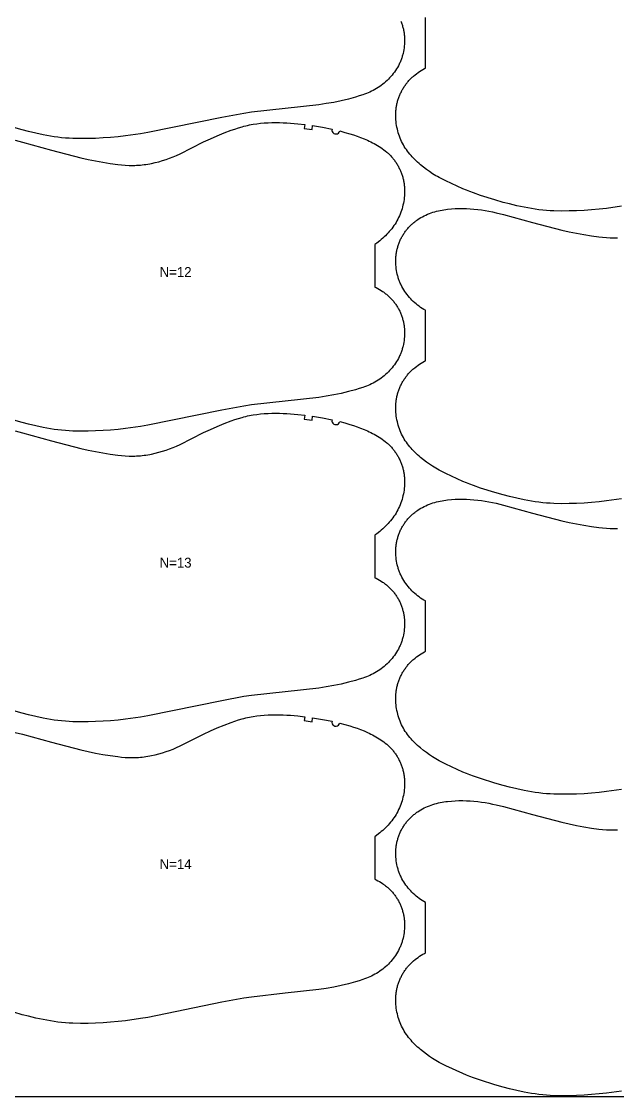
# Model space of a CAD drawing. Header units: inches. Extents: x 0 to 1972, y 0 to 1090.
# Drawn here: x 302 to 604, y 0 to 545 of the extents above; entities that cross this region are included whole.
import ezdxf

# ---------------------------------------------------------------- set-up
doc = ezdxf.new("R2010")
doc.units = ezdxf.units.IN

msp = doc.modelspace()

# ---------------------------------------------------------------- linework, layer by layer
at = {"layer": '1'}
msp.add_lwpolyline([(0.5, 0), (1971.9894, 0), (1971.9894, 1089.551), (0.5, 1089.551), (0.5, 0)], close=True, dxfattribs=at)
for points in [[(494.5778, 544.9775), (494.754, 544.5342), (494.9217, 544.0876), (495.081, 543.6378), (495.2318, 543.1852), (495.3742, 542.7297), (495.508, 542.2717), (495.6333, 541.8112), (495.7501, 541.3486), (495.8583, 540.8838), (495.958, 540.4172), (496.049, 539.9488), (496.1314, 539.4789), (496.2051, 539.0077), (496.2704, 538.5351), (496.327, 538.0615), (496.3752, 537.5869), (496.4149, 537.1115), (496.4461, 536.6355), (496.4689, 536.1589), (496.4834, 535.682), (496.4894, 535.2049), (496.4766, 534.2505), (496.4307, 533.297), (496.3519, 532.3456), (496.2406, 531.3974), (496.0966, 530.4536), (495.9202, 529.5156), (495.7113, 528.5843), (495.5947, 528.1217), (495.4699, 527.6612), (495.3371, 527.2031), (495.1962, 526.7474), (495.0472, 526.2944), (494.8902, 525.8442), (494.725, 525.3969), (494.5518, 524.9527), (494.3706, 524.5117), (494.1814, 524.0741), (493.9844, 523.6398), (493.7797, 523.2092), (493.3477, 522.3587), (492.8864, 521.5235), (492.3969, 520.7042), (491.8801, 519.9016), (491.3369, 519.1165), (490.7685, 518.3495), (490.1758, 517.6015), (489.5594, 516.8729), (488.9203, 516.1644), (488.259, 515.4765), (487.5764, 514.8099), (486.8731, 514.165), (486.1499, 513.5424), (485.4076, 512.9427), (484.6468, 512.3665), (483.8686, 511.8139), (483.0739, 511.2852), (482.2636, 510.7807), (481.4386, 510.3006), (480.6001, 509.8451), (479.7488, 509.4144), (478.8858, 509.0088), (478.0121, 508.6281), (477.1287, 508.2704), (476.2368, 507.9334), (475.3376, 507.6149), (473.5218, 507.0239), (471.6906, 506.4792), (468.0059, 505.4792), (464.2956, 504.5878), (460.5597, 503.8046), (456.801, 503.1396), (453.0237, 502.5958), (435.9483, 500.7376), (418.882, 498.798), (415.1112, 498.2101), (403.8452, 496.1617), (366.4626, 488.4461), (362.6968, 487.8244), (355.1344, 486.7792), (351.3416, 486.3516), (347.5404, 486.0057), (343.7327, 485.7396), (339.9207, 485.5487), (336.1054, 485.4341), (332.288, 485.404), (328.4723, 485.4889), (326.5664, 485.585), (324.6629, 485.7197), (322.7626, 485.8936), (320.8664, 486.1074), (318.9751, 486.3614), (317.089, 486.6529), (313.3332, 487.3353), (309.6, 488.1302), (305.8883, 489.0202), (302.8075, 489.8255), (298.5272, 491.0404)], [(606.3968, 451.1334), (598.8344, 450.0882), (595.0416, 449.6606), (591.2404, 449.3147), (587.4327, 449.0486), (583.6207, 448.8577), (579.8054, 448.7431), (575.988, 448.713), (572.1723, 448.7979), (570.2664, 448.894), (568.3629, 449.0287), (566.4626, 449.2026), (564.5664, 449.4164), (562.6751, 449.6704), (560.789, 449.9619), (557.0332, 450.6443), (553.3, 451.4392), (549.5883, 452.3292), (546.5075, 453.1345), (542.2272, 454.3494), (534.9492, 456.6527), (531.3393, 457.8968), (529.5488, 458.5567), (527.7726, 459.2522), (526.0131, 459.9878), (517.33, 463.9528), (515.619, 464.7971), (513.9338, 465.689), (513.1036, 466.1575), (512.2821, 466.6414), (510.6647, 467.6528), (509.0808, 468.7177), (507.5297, 469.8311), (506.0116, 470.9891), (504.5313, 472.1942), (503.8072, 472.8157), (503.0948, 473.4504), (502.3947, 474.099), (501.7078, 474.7618), (501.0349, 475.4394), (500.3775, 476.1322), (499.7373, 476.8405), (499.116, 477.5649), (498.5152, 478.3055), (497.9365, 479.0629), (497.3816, 479.8373), (496.8522, 480.6293), (496.3496, 481.4388), (495.8742, 482.2651), (495.4257, 483.107), (495.0043, 483.9632), (494.6099, 484.8327), (494.2425, 485.7143), (493.9019, 486.6067), (493.5882, 487.5089), (493.3015, 488.4198), (493.042, 489.3386), (492.8102, 490.2644), (492.6065, 491.1967), (492.4315, 492.1345), (492.2854, 493.0772), (492.1688, 494.0241), (492.082, 494.9743), (492.0256, 495.9271), (492, 496.8814), (492.0058, 497.8359), (492.0436, 498.7895), (492.114, 499.741), (492.1615, 500.2156), (492.2174, 500.6892), (492.2817, 501.1617), (492.3544, 501.6329), (492.4358, 502.1027), (492.5257, 502.5709), (492.6243, 503.0374), (492.7315, 503.502), (492.8473, 503.9646), (492.9716, 504.425), (493.1043, 504.8832), (493.2455, 505.3388), (493.3949, 505.7919), (493.5526, 506.2422), (493.7185, 506.6896), (493.8925, 507.1339), (494.0747, 507.5751), (494.2648, 508.0129), (494.4629, 508.4472), (494.6689, 508.8778), (494.8827, 509.3047), (495.1043, 509.7276), (495.3336, 510.1465), (495.5705, 510.5611), (495.815, 510.9713), (496.0669, 511.3769), (496.3262, 511.7778), (496.5928, 512.1739), (496.8666, 512.5649), (497.1475, 512.9507), (497.4355, 513.3312), (497.7305, 513.7062), (498.0323, 514.0755), (498.3409, 514.4391), (498.6563, 514.7966), (498.9782, 515.148), (499.3067, 515.4931), (499.6417, 515.8318), (499.983, 516.164), (500.3305, 516.4896), (500.6838, 516.8089), (501.0429, 517.122), (501.7769, 517.7301), (502.5306, 518.3148), (503.3022, 518.8771), (504.0897, 519.4182), (504.8911, 519.9391), (505.7045, 520.4406), (506.5282, 520.9239), (507, 521.1875), (507, 546.7208)], [(299.2361, 484.5849), (302.939, 483.6619), (317.6666, 479.6351), (332.4332, 475.7533), (336.1564, 474.912), (339.8957, 474.1454), (343.6488, 473.4502), (347.4144, 472.8289), (351.1967, 472.3161), (353.0955, 472.1145), (354.9984, 471.9614), (356.9041, 471.8675), (357.8576, 471.846), (358.8112, 471.8434), (359.7647, 471.8606), (360.7179, 471.8975), (361.6703, 471.9538), (362.6215, 472.0292), (363.5712, 472.1232), (364.519, 472.2354), (365.4645, 472.3656), (366.4074, 472.5133), (367.3472, 472.6782), (368.2839, 472.8597), (370.1472, 473.2709), (371.9963, 473.7431), (373.8303, 474.2723), (375.6481, 474.8556), (377.4476, 475.4924), (379.2267, 476.1829), (380.9832, 476.9275), (382.7164, 477.7241), (394.631, 483.7676), (398.0963, 485.3671), (401.6038, 486.8735), (405.1419, 488.3044), (408.7131, 489.6526), (410.5133, 490.2896), (412.3255, 490.8902), (414.1521, 491.4416), (415.0715, 491.6951), (415.9953, 491.9315), (416.9237, 492.1498), (417.8563, 492.35), (418.7929, 492.5327), (419.7328, 492.6982), (421.6211, 492.9797), (423.5176, 493.1984), (425.4193, 493.3583), (427.3245, 493.4654), (429.2321, 493.5259), (431.1408, 493.546), (433.0494, 493.531), (434.9573, 493.4811), (436.8637, 493.3957), (438.768, 493.274), (442.3606, 492.9497), (445.9446, 492.5322), (445.6947, 490.5479), (449.6218, 490.0185), (449.9088, 491.9978), (454.836, 491.1532), (459.7463, 490.2156), (459.7463, 490.2156), (459.703, 489.5946), (459.8529, 488.9903), (460.1812, 488.4614), (460.6563, 488.0591), (461.2321, 487.8223), (461.8528, 487.7741), (462.4583, 487.9191), (462.9898, 488.2432), (463.3959, 488.7151), (463.6372, 489.289), (466.207, 488.6025), (468.761, 487.8577), (470.5823, 487.2857), (472.3914, 486.6766), (474.1848, 486.0245), (475.959, 485.3231), (477.7105, 484.5667), (478.5764, 484.1663), (479.4349, 483.7505), (480.2856, 483.3186), (481.1279, 482.8702), (481.9612, 482.4046), (482.7849, 481.9213), (483.5984, 481.4198), (484.3998, 480.8989), (485.1872, 480.3578), (485.9588, 479.7955), (486.7125, 479.2108), (487.4466, 478.6027), (487.8056, 478.2896), (488.1589, 477.9703), (488.5064, 477.6447), (488.8477, 477.3125), (489.1827, 476.9738), (489.5112, 476.6287), (489.8332, 476.2773), (490.1485, 475.9198), (490.4571, 475.5562), (490.7589, 475.1869), (491.0539, 474.8119), (491.3419, 474.4314), (491.6228, 474.0456), (491.8966, 473.6546), (492.1632, 473.2585), (492.4225, 472.8576), (492.6745, 472.452), (492.9189, 472.0418), (493.1559, 471.6272), (493.3852, 471.2083), (493.6067, 470.7854), (493.8206, 470.3585), (494.0265, 469.9279), (494.2246, 469.4936), (494.4148, 469.0558), (494.5969, 468.6146), (494.7709, 468.1703), (494.9368, 467.7229), (495.0945, 467.2726), (495.244, 466.8195), (495.3851, 466.3639), (495.5178, 465.9057), (495.6421, 465.4453), (495.7579, 464.9827), (495.8651, 464.5181), (495.9637, 464.0516), (496.0537, 463.5834), (496.135, 463.1136), (496.2077, 462.6424), (496.272, 462.1699), (496.3279, 461.6963), (496.3754, 461.2217), (496.4458, 460.2702), (496.4836, 459.3166), (496.4894, 458.3621), (496.4638, 457.4078), (496.4074, 456.455), (496.3206, 455.5048), (496.204, 454.5579), (496.0579, 453.6152), (495.8829, 452.6774), (495.6792, 451.7451), (495.4475, 450.8193), (495.188, 449.9005), (494.9012, 448.9896), (494.5875, 448.0874), (494.247, 447.195), (493.8795, 446.3134), (493.4851, 445.4439), (493.0637, 444.5877), (492.6153, 443.7458), (492.1398, 442.9195), (491.6372, 442.11), (491.1078, 441.318), (490.5529, 440.5436), (489.9743, 439.7862), (489.3734, 439.0456), (488.7521, 438.3212), (488.1119, 437.6129), (487.4545, 436.9201), (486.7816, 436.2425), (486.0947, 435.5797), (485.3947, 434.9311), (484.6822, 434.2964), (483.9581, 433.6749), (482.4778, 432.4698), (481.4894, 431.7159), (481.4894, 410.1715), (482.0608, 409.8977), (482.9074, 409.4578), (483.7394, 408.9901), (484.5554, 408.4946), (485.354, 407.9716), (485.7463, 407.6999), (486.1339, 407.4214), (486.5164, 407.1361), (486.8937, 406.844), (487.2656, 406.5453), (487.632, 406.2399), (487.9928, 405.9278), (488.3476, 405.6091), (488.6964, 405.2839), (489.039, 404.952), (489.3752, 404.6136), (489.7049, 404.2688), (490.028, 403.9178), (490.3444, 403.5606), (490.6539, 403.1975), (490.9564, 402.8285), (491.2518, 402.4537), (491.54, 402.0734), (491.8209, 401.6877), (492.0943, 401.2967), (492.3601, 400.9005), (492.6183, 400.4992), (492.8686, 400.0931), (493.111, 399.6822), (493.3454, 399.2668), (493.5716, 398.8468), (493.7895, 398.4225), (493.9991, 397.9941), (494.2004, 397.5617), (494.3933, 397.1254), (494.5778, 396.6855), (494.754, 396.2422), (494.9217, 395.7956), (495.081, 395.3458), (495.2318, 394.8932), (495.3742, 394.4377), (495.508, 393.9797), (495.6333, 393.5192), (495.7501, 393.0566), (495.8583, 392.5918), (495.958, 392.1252), (496.049, 391.6568), (496.1314, 391.1869), (496.2051, 390.7157), (496.2704, 390.2431), (496.327, 389.7695), (496.3752, 389.2949), (496.4149, 388.8195), (496.4461, 388.3435), (496.4689, 387.8669), (496.4834, 387.39), (496.4894, 386.9129), (496.4766, 385.9585), (496.4307, 385.005), (496.3519, 384.0536), (496.2406, 383.1054), (496.0966, 382.1616), (495.9202, 381.2236), (495.7113, 380.2923), (495.5947, 379.8297), (495.4699, 379.3692), (495.3371, 378.9111), (495.1962, 378.4554), (495.0472, 378.0024), (494.8902, 377.5522), (494.725, 377.1049), (494.5518, 376.6607), (494.3706, 376.2197), (494.1814, 375.7821), (493.9844, 375.3478), (493.7797, 374.9172), (493.3477, 374.0667), (492.8864, 373.2315), (492.3969, 372.4122), (491.8801, 371.6096), (491.3369, 370.8245), (490.7685, 370.0575), (490.1758, 369.3095), (489.5594, 368.5809), (488.9203, 367.8724), (488.259, 367.1845), (487.5764, 366.5179), (486.8731, 365.873), (486.1499, 365.2504), (485.4076, 364.6507), (484.6468, 364.0745), (483.8686, 363.5219), (483.0739, 362.9932), (482.2636, 362.4887), (481.4386, 362.0086), (480.6001, 361.5531), (479.7488, 361.1224), (478.8858, 360.7168), (478.0121, 360.3361), (477.1287, 359.9784), (476.2368, 359.6414), (475.3376, 359.3229), (473.5218, 358.7319), (471.6906, 358.1872), (468.0059, 357.1872), (464.2956, 356.2958), (460.5597, 355.5126), (456.801, 354.8476), (453.0237, 354.3038), (435.9483, 352.4456), (418.882, 350.506), (415.1112, 349.9181), (403.8452, 347.8697), (366.4626, 340.1541), (362.6968, 339.5324), (355.1344, 338.4872), (351.3416, 338.0596), (347.5404, 337.7137), (343.7327, 337.4476), (339.9207, 337.2567), (336.1054, 337.1421), (332.288, 337.112), (328.4723, 337.1969), (326.5664, 337.293), (324.6629, 337.4277), (322.7626, 337.6016), (320.8664, 337.8154), (318.9751, 338.0694), (317.089, 338.3609), (313.3332, 339.0433), (309.6, 339.8382), (305.8883, 340.7282), (302.8075, 341.5335), (298.5272, 342.7484)], [(606.3968, 302.8414), (598.8344, 301.7962), (595.0416, 301.3686), (591.2404, 301.0227), (587.4327, 300.7566), (583.6207, 300.5657), (579.8054, 300.4511), (575.988, 300.421), (572.1723, 300.5059), (570.2664, 300.602), (568.3629, 300.7367), (566.4626, 300.9106), (564.5664, 301.1244), (562.6751, 301.3784), (560.789, 301.6699), (557.0332, 302.3523), (553.3, 303.1472), (549.5883, 304.0372), (546.5075, 304.8425), (542.2272, 306.0574), (534.9492, 308.3607), (531.3393, 309.6048), (529.5488, 310.2647), (527.7726, 310.9602), (526.0131, 311.6958), (517.33, 315.6608), (515.619, 316.5051), (513.9338, 317.397), (513.1036, 317.8655), (512.2821, 318.3494), (510.6647, 319.3608), (509.0808, 320.4257), (507.5297, 321.5391), (506.0116, 322.6971), (504.5313, 323.9022), (503.8072, 324.5237), (503.0948, 325.1584), (502.3947, 325.807), (501.7078, 326.4698), (501.0349, 327.1474), (500.3775, 327.8402), (499.7373, 328.5485), (499.116, 329.2729), (498.5152, 330.0135), (497.9365, 330.7709), (497.3816, 331.5453), (496.8522, 332.3373), (496.3496, 333.1468), (495.8742, 333.9731), (495.4257, 334.815), (495.0043, 335.6712), (494.6099, 336.5407), (494.2425, 337.4223), (493.9019, 338.3147), (493.5882, 339.2169), (493.3015, 340.1278), (493.042, 341.0466), (492.8102, 341.9724), (492.6065, 342.9047), (492.4315, 343.8425), (492.2854, 344.7852), (492.1688, 345.7321), (492.082, 346.6823), (492.0256, 347.6351), (492, 348.5894), (492.0058, 349.5439), (492.0436, 350.4975), (492.114, 351.449), (492.1615, 351.9236), (492.2174, 352.3972), (492.2817, 352.8697), (492.3544, 353.3409), (492.4358, 353.8107), (492.5257, 354.2789), (492.6243, 354.7454), (492.7315, 355.21), (492.8473, 355.6726), (492.9716, 356.133), (493.1043, 356.5912), (493.2455, 357.0468), (493.3949, 357.4999), (493.5526, 357.9502), (493.7185, 358.3976), (493.8925, 358.8419), (494.0747, 359.2831), (494.2648, 359.7209), (494.4629, 360.1552), (494.6689, 360.5858), (494.8827, 361.0127), (495.1043, 361.4356), (495.3336, 361.8545), (495.5705, 362.2691), (495.815, 362.6793), (496.0669, 363.0849), (496.3262, 363.4858), (496.5928, 363.8819), (496.8666, 364.2729), (497.1475, 364.6587), (497.4355, 365.0392), (497.7305, 365.4142), (498.0323, 365.7835), (498.3409, 366.1471), (498.6563, 366.5046), (498.9782, 366.856), (499.3067, 367.2011), (499.6417, 367.5398), (499.983, 367.872), (500.3305, 368.1976), (500.6838, 368.5169), (501.0429, 368.83), (501.7769, 369.4381), (502.5306, 370.0228), (503.3022, 370.5851), (504.0897, 371.1262), (504.8911, 371.6471), (505.7045, 372.1486), (506.5282, 372.6319), (507, 372.8955), (507, 398.4288), (506.2259, 398.8794), (505.4156, 399.3839), (504.6208, 399.9126), (503.8426, 400.4652), (503.0818, 401.0414), (502.3395, 401.6411), (501.6163, 402.2637), (500.913, 402.9086), (500.2304, 403.5752), (499.5691, 404.2631), (498.93, 404.9716), (498.3137, 405.7002), (497.7209, 406.4482), (497.1525, 407.2152), (496.6094, 408.0003), (496.0925, 408.8029), (495.603, 409.6222), (495.1417, 410.4574), (494.7098, 411.3079), (494.5051, 411.7385), (494.308, 412.1728), (494.1189, 412.6104), (493.9376, 413.0514), (493.7644, 413.4956), (493.5992, 413.9429), (493.4422, 414.3931), (493.2932, 414.8461), (493.1523, 415.3018), (493.0195, 415.7599), (492.8948, 416.2204), (492.7781, 416.683), (492.5692, 417.6143), (492.3928, 418.5523), (492.2489, 419.4961), (492.1375, 420.4443), (492.0587, 421.3957), (492.0128, 422.3492), (492, 423.3036), (492.0061, 423.7807), (492.0205, 424.2576), (492.0433, 424.7342), (492.0745, 425.2102), (492.1142, 425.6856), (492.1624, 426.1602), (492.2191, 426.6338), (492.2843, 427.1064), (492.3581, 427.5776), (492.4405, 428.0475), (492.5315, 428.5159), (492.6311, 428.9825), (492.7393, 429.4473), (492.8561, 429.9099), (492.9814, 430.3704), (493.1152, 430.8284), (493.2576, 431.2839), (493.4084, 431.7365), (493.5677, 432.1863), (493.7354, 432.6329), (493.9116, 433.0762), (494.0961, 433.5161), (494.2891, 433.9524), (494.4903, 434.3848), (494.6999, 434.8132), (494.9178, 435.2375), (495.144, 435.6575), (495.3784, 436.0729), (495.6208, 436.4838), (495.8711, 436.8899), (496.1293, 437.2911), (496.3951, 437.6874), (496.6685, 438.0784), (496.9494, 438.4641), (497.2376, 438.8444), (497.533, 439.2192), (497.8355, 439.5882), (498.145, 439.9513), (498.4614, 440.3085), (498.7845, 440.6595), (499.1142, 441.0043), (499.4504, 441.3427), (499.793, 441.6746), (500.1418, 441.9998), (500.4967, 442.3185), (500.8574, 442.6306), (501.2238, 442.936), (501.5957, 443.2347), (501.9731, 443.5268), (502.3556, 443.8121), (502.7431, 444.0906), (503.1354, 444.3623), (503.9341, 444.8853), (504.75, 445.3808), (505.582, 445.8485), (506.4287, 446.2884), (507.2889, 446.7007), (508.1617, 447.0856), (509.046, 447.4436), (509.9407, 447.7748), (510.8448, 448.0797), (511.7572, 448.3586), (512.6769, 448.6118), (513.603, 448.8397), (514.5346, 449.0435), (515.4711, 449.2244), (516.4118, 449.3839), (517.3562, 449.523), (518.3035, 449.6432), (520.2042, 449.8318), (522.1092, 449.9584), (524.0165, 450.0256), (525.9246, 450.0344), (527.8318, 449.9861), (529.7368, 449.8822), (531.6388, 449.7265), (533.5367, 449.5233), (535.4299, 449.277), (537.3175, 448.9912), (539.1985, 448.6659), (541.0717, 448.3003), (542.9361, 447.8939), (546.639, 446.9709), (561.3666, 442.9441), (576.1332, 439.0623), (579.8564, 438.221), (583.5957, 437.4544), (587.3488, 436.7592), (591.1144, 436.1379), (594.8967, 435.6251), (596.7955, 435.4235), (598.6984, 435.2704), (600.6041, 435.1765), (601.5576, 435.155), (602.5112, 435.1524), (603.4647, 435.1696), (604.4179, 435.2065)], [(299.2361, 337.2929), (302.939, 336.3699), (317.6666, 332.3431), (332.4332, 328.4613), (336.1564, 327.62), (339.8957, 326.8534), (343.6488, 326.1582), (347.4144, 325.5369), (351.1967, 325.0241), (353.0955, 324.8225), (354.9984, 324.6694), (356.9041, 324.5755), (357.8576, 324.554), (358.8112, 324.5514), (359.7647, 324.5686), (360.7179, 324.6055), (361.6703, 324.6618), (362.6215, 324.7372), (363.5712, 324.8312), (364.519, 324.9434), (365.4645, 325.0736), (366.4074, 325.2213), (367.3472, 325.3862), (368.2839, 325.5677), (370.1472, 325.9789), (371.9963, 326.4511), (373.8303, 326.9803), (375.6481, 327.5636), (377.4476, 328.2004), (379.2267, 328.8909), (380.9832, 329.6355), (382.7164, 330.4321), (394.631, 336.4756), (398.0963, 338.0751), (401.6038, 339.5815), (405.1419, 341.0124), (408.7131, 342.3606), (410.5133, 342.9976), (412.3255, 343.5982), (414.1521, 344.1496), (415.0715, 344.4031), (415.9953, 344.6395), (416.9237, 344.8578), (417.8563, 345.058), (418.7929, 345.2407), (419.7328, 345.4062), (421.6211, 345.6877), (423.5176, 345.9064), (425.4193, 346.0663), (427.3245, 346.1734), (429.2321, 346.2339), (431.1408, 346.254), (433.0494, 346.239), (434.9573, 346.1891), (436.8637, 346.1037), (438.768, 345.982), (442.3606, 345.6577), (445.9446, 345.2402), (445.6947, 343.2559), (449.6218, 342.7265), (449.9088, 344.7058), (454.836, 343.8612), (459.7463, 342.9236), (459.7463, 342.9236), (459.703, 342.3026), (459.8529, 341.6983), (460.1812, 341.1694), (460.6563, 340.7671), (461.2321, 340.5303), (461.8528, 340.4821), (462.4583, 340.6271), (462.9898, 340.9512), (463.3959, 341.4231), (463.6372, 341.997), (466.207, 341.3105), (468.761, 340.5657), (470.5823, 339.9937), (472.3914, 339.3846), (474.1848, 338.7325), (475.959, 338.0311), (477.7105, 337.2747), (478.5764, 336.8743), (479.4349, 336.4585), (480.2856, 336.0266), (481.1279, 335.5782), (481.9612, 335.1126), (482.7849, 334.6293), (483.5984, 334.1278), (484.3998, 333.6069), (485.1872, 333.0658), (485.9588, 332.5035), (486.7125, 331.9188), (487.4466, 331.3107), (487.8056, 330.9976), (488.1589, 330.6783), (488.5064, 330.3527), (488.8477, 330.0205), (489.1827, 329.6818), (489.5112, 329.3367), (489.8332, 328.9853), (490.1485, 328.6278), (490.4571, 328.2642), (490.7589, 327.8949), (491.0539, 327.5199), (491.3419, 327.1394), (491.6228, 326.7536), (491.8966, 326.3626), (492.1632, 325.9665), (492.4225, 325.5656), (492.6745, 325.16), (492.9189, 324.7498), (493.1559, 324.3352), (493.3852, 323.9163), (493.6067, 323.4934), (493.8206, 323.0665), (494.0265, 322.6359), (494.2246, 322.2016), (494.4148, 321.7638), (494.5969, 321.3226), (494.7709, 320.8783), (494.9368, 320.4309), (495.0945, 319.9806), (495.244, 319.5275), (495.3851, 319.0719), (495.5178, 318.6137), (495.6421, 318.1533), (495.7579, 317.6907), (495.8651, 317.2261), (495.9637, 316.7596), (496.0537, 316.2914), (496.135, 315.8216), (496.2077, 315.3504), (496.272, 314.8779), (496.3279, 314.4043), (496.3754, 313.9297), (496.4458, 312.9782), (496.4836, 312.0246), (496.4894, 311.0701), (496.4638, 310.1158), (496.4074, 309.163), (496.3206, 308.2128), (496.204, 307.2659), (496.0579, 306.3232), (495.8829, 305.3854), (495.6792, 304.4531), (495.4475, 303.5273), (495.188, 302.6085), (494.9012, 301.6976), (494.5875, 300.7954), (494.247, 299.903), (493.8795, 299.0214), (493.4851, 298.1519), (493.0637, 297.2957), (492.6153, 296.4538), (492.1398, 295.6275), (491.6372, 294.818), (491.1078, 294.026), (490.5529, 293.2516), (489.9743, 292.4942), (489.3734, 291.7536), (488.7521, 291.0292), (488.1119, 290.3209), (487.4545, 289.6281), (486.7816, 288.9505), (486.0947, 288.2877), (485.3947, 287.6391), (484.6822, 287.0044), (483.9581, 286.3829), (482.4778, 285.1778), (481.4894, 284.4239), (481.4894, 262.8795), (482.0608, 262.6057), (482.9074, 262.1658), (483.7394, 261.6981), (484.5554, 261.2026), (485.354, 260.6796), (485.7463, 260.4079), (486.1339, 260.1294), (486.5164, 259.8441), (486.8937, 259.552), (487.2656, 259.2533), (487.632, 258.9479), (487.9928, 258.6358), (488.3476, 258.3171), (488.6964, 257.9919), (489.039, 257.66), (489.3752, 257.3216), (489.7049, 256.9768), (490.028, 256.6258), (490.3444, 256.2686), (490.6539, 255.9055), (490.9564, 255.5365), (491.2518, 255.1617), (491.54, 254.7814), (491.8209, 254.3957), (492.0943, 254.0047), (492.3601, 253.6085), (492.6183, 253.2072), (492.8686, 252.8011), (493.111, 252.3902), (493.3454, 251.9748), (493.5716, 251.5548), (493.7895, 251.1305), (493.9991, 250.7021), (494.2004, 250.2697), (494.3933, 249.8334), (494.5778, 249.3935), (494.754, 248.9502), (494.9217, 248.5036), (495.081, 248.0538), (495.2318, 247.6012), (495.3742, 247.1457), (495.508, 246.6877), (495.6333, 246.2272), (495.7501, 245.7646), (495.8583, 245.2998), (495.958, 244.8332), (496.049, 244.3648), (496.1314, 243.8949), (496.2051, 243.4237), (496.2704, 242.9511), (496.327, 242.4775), (496.3752, 242.0029), (496.4149, 241.5275), (496.4461, 241.0515), (496.4689, 240.5749), (496.4834, 240.098), (496.4894, 239.6209), (496.4766, 238.6665), (496.4307, 237.713), (496.3519, 236.7616), (496.2406, 235.8134), (496.0966, 234.8696), (495.9202, 233.9316), (495.7113, 233.0003), (495.5947, 232.5377), (495.4699, 232.0772), (495.3371, 231.6191), (495.1962, 231.1634), (495.0472, 230.7104), (494.8902, 230.2602), (494.725, 229.8129), (494.5518, 229.3687), (494.3706, 228.9277), (494.1814, 228.4901), (493.9844, 228.0558), (493.7797, 227.6252), (493.3477, 226.7747), (492.8864, 225.9395), (492.3969, 225.1202), (491.8801, 224.3176), (491.3369, 223.5325), (490.7685, 222.7655), (490.1758, 222.0175), (489.5594, 221.2889), (488.9203, 220.5804), (488.259, 219.8925), (487.5764, 219.2259), (486.8731, 218.581), (486.1499, 217.9584), (485.4076, 217.3587), (484.6468, 216.7825), (483.8686, 216.2299), (483.0739, 215.7012), (482.2636, 215.1967), (481.4386, 214.7166), (480.6001, 214.2611), (479.7488, 213.8304), (478.8858, 213.4248), (478.0121, 213.0441), (477.1287, 212.6864), (476.2368, 212.3494), (475.3376, 212.0309), (473.5218, 211.4399), (471.6906, 210.8952), (468.0059, 209.8952), (464.2956, 209.0038), (460.5597, 208.2206), (456.801, 207.5556), (453.0237, 207.0118), (435.9483, 205.1536), (418.882, 203.214), (415.1112, 202.6261), (403.8452, 200.5777), (366.4626, 192.8621), (362.6968, 192.2404), (355.1344, 191.1952), (351.3416, 190.7676), (347.5404, 190.4217), (343.7327, 190.1556), (339.9207, 189.9647), (336.1054, 189.8501), (332.288, 189.82), (328.4723, 189.9049), (326.5664, 190.001), (324.6629, 190.1357), (322.7626, 190.3096), (320.8664, 190.5234), (318.9751, 190.7774), (317.089, 191.0689), (313.3332, 191.7513), (309.6, 192.5462), (305.8883, 193.4362), (302.8075, 194.2415), (298.5272, 195.4564)], [(606.3968, 155.5494), (598.8344, 154.5042), (595.0416, 154.0766), (591.2404, 153.7307), (587.4327, 153.4646), (583.6207, 153.2737), (579.8054, 153.1591), (575.988, 153.129), (572.1723, 153.2139), (570.2664, 153.31), (568.3629, 153.4447), (566.4626, 153.6186), (564.5664, 153.8324), (562.6751, 154.0864), (560.789, 154.3779), (557.0332, 155.0603), (553.3, 155.8552), (549.5883, 156.7452), (546.5075, 157.5505), (542.2272, 158.7654), (534.9492, 161.0687), (531.3393, 162.3128), (529.5488, 162.9727), (527.7726, 163.6682), (526.0131, 164.4038), (517.33, 168.3688), (515.619, 169.2131), (513.9338, 170.105), (513.1036, 170.5735), (512.2821, 171.0574), (510.6647, 172.0688), (509.0808, 173.1337), (507.5297, 174.2471), (506.0116, 175.4051), (504.5313, 176.6102), (503.8072, 177.2317), (503.0948, 177.8664), (502.3947, 178.515), (501.7078, 179.1778), (501.0349, 179.8554), (500.3775, 180.5482), (499.7373, 181.2565), (499.116, 181.9809), (498.5152, 182.7215), (497.9365, 183.4789), (497.3816, 184.2533), (496.8522, 185.0453), (496.3496, 185.8548), (495.8742, 186.6811), (495.4257, 187.523), (495.0043, 188.3792), (494.6099, 189.2487), (494.2425, 190.1303), (493.9019, 191.0227), (493.5882, 191.9249), (493.3015, 192.8358), (493.042, 193.7546), (492.8102, 194.6804), (492.6065, 195.6127), (492.4315, 196.5505), (492.2854, 197.4932), (492.1688, 198.4401), (492.082, 199.3903), (492.0256, 200.3431), (492, 201.2974), (492.0058, 202.2519), (492.0436, 203.2055), (492.114, 204.157), (492.1615, 204.6316), (492.2174, 205.1052), (492.2817, 205.5777), (492.3544, 206.0489), (492.4358, 206.5187), (492.5257, 206.9869), (492.6243, 207.4534), (492.7315, 207.918), (492.8473, 208.3806), (492.9716, 208.841), (493.1043, 209.2992), (493.2455, 209.7548), (493.3949, 210.2079), (493.5526, 210.6582), (493.7185, 211.1056), (493.8925, 211.5499), (494.0747, 211.9911), (494.2648, 212.4289), (494.4629, 212.8632), (494.6689, 213.2938), (494.8827, 213.7207), (495.1043, 214.1436), (495.3336, 214.5625), (495.5705, 214.9771), (495.815, 215.3873), (496.0669, 215.7929), (496.3262, 216.1938), (496.5928, 216.5899), (496.8666, 216.9809), (497.1475, 217.3667), (497.4355, 217.7472), (497.7305, 218.1222), (498.0323, 218.4915), (498.3409, 218.8551), (498.6563, 219.2126), (498.9782, 219.564), (499.3067, 219.9091), (499.6417, 220.2478), (499.983, 220.58), (500.3305, 220.9056), (500.6838, 221.2249), (501.0429, 221.538), (501.7769, 222.1461), (502.5306, 222.7308), (503.3022, 223.2931), (504.0897, 223.8342), (504.8911, 224.3551), (505.7045, 224.8566), (506.5282, 225.3399), (507, 225.6035), (507, 251.1368), (506.2259, 251.5874), (505.4156, 252.0919), (504.6208, 252.6206), (503.8426, 253.1732), (503.0818, 253.7494), (502.3395, 254.3491), (501.6163, 254.9717), (500.913, 255.6166), (500.2304, 256.2832), (499.5691, 256.9711), (498.93, 257.6796), (498.3137, 258.4082), (497.7209, 259.1562), (497.1525, 259.9232), (496.6094, 260.7083), (496.0925, 261.5109), (495.603, 262.3302), (495.1417, 263.1654), (494.7098, 264.0159), (494.5051, 264.4465), (494.308, 264.8808), (494.1189, 265.3184), (493.9376, 265.7594), (493.7644, 266.2036), (493.5992, 266.6509), (493.4422, 267.1011), (493.2932, 267.5541), (493.1523, 268.0098), (493.0195, 268.4679), (492.8948, 268.9284), (492.7781, 269.391), (492.5692, 270.3223), (492.3928, 271.2603), (492.2489, 272.2041), (492.1375, 273.1523), (492.0587, 274.1037), (492.0128, 275.0572), (492, 276.0116), (492.0061, 276.4887), (492.0205, 276.9656), (492.0433, 277.4422), (492.0745, 277.9182), (492.1142, 278.3936), (492.1624, 278.8682), (492.2191, 279.3418), (492.2843, 279.8144), (492.3581, 280.2856), (492.4405, 280.7555), (492.5315, 281.2239), (492.6311, 281.6905), (492.7393, 282.1553), (492.8561, 282.6179), (492.9814, 283.0784), (493.1152, 283.5364), (493.2576, 283.9919), (493.4084, 284.4445), (493.5677, 284.8943), (493.7354, 285.3409), (493.9116, 285.7842), (494.0961, 286.2241), (494.2891, 286.6604), (494.4903, 287.0928), (494.6999, 287.5212), (494.9178, 287.9455), (495.144, 288.3655), (495.3784, 288.7809), (495.6208, 289.1918), (495.8711, 289.5979), (496.1293, 289.9991), (496.3951, 290.3954), (496.6685, 290.7864), (496.9494, 291.1721), (497.2376, 291.5524), (497.533, 291.9272), (497.8355, 292.2962), (498.145, 292.6593), (498.4614, 293.0165), (498.7845, 293.3675), (499.1142, 293.7123), (499.4504, 294.0507), (499.793, 294.3826), (500.1418, 294.7078), (500.4967, 295.0265), (500.8574, 295.3386), (501.2238, 295.644), (501.5957, 295.9427), (501.9731, 296.2348), (502.3556, 296.5201), (502.7431, 296.7986), (503.1354, 297.0703), (503.9341, 297.5933), (504.75, 298.0888), (505.582, 298.5565), (506.4287, 298.9964), (507.2889, 299.4087), (508.1617, 299.7936), (509.046, 300.1516), (509.9407, 300.4828), (510.8448, 300.7877), (511.7572, 301.0666), (512.6769, 301.3198), (513.603, 301.5477), (514.5346, 301.7515), (515.4711, 301.9324), (516.4118, 302.0919), (517.3562, 302.231), (518.3035, 302.3512), (520.2042, 302.5398), (522.1092, 302.6664), (524.0165, 302.7336), (525.9246, 302.7424), (527.8318, 302.6941), (529.7368, 302.5902), (531.6388, 302.4345), (533.5367, 302.2313), (535.4299, 301.985), (537.3175, 301.6992), (539.1985, 301.3739), (541.0717, 301.0083), (542.9361, 300.6019), (546.639, 299.6789), (561.3666, 295.6521), (576.1332, 291.7703), (579.8564, 290.929), (583.5957, 290.1624), (587.3488, 289.4672), (591.1144, 288.8459), (594.8967, 288.3331), (596.7955, 288.1315), (598.6984, 287.9784), (600.6041, 287.8845), (601.5576, 287.863), (602.5112, 287.8604), (603.4647, 287.8776), (604.4179, 287.9145)], [(299.2361, 184.5009), (302.939, 183.5779), (317.6666, 179.5511), (332.4332, 175.6693), (336.1564, 174.828), (339.8957, 174.0614), (343.6488, 173.3662), (347.4144, 172.7449), (351.1967, 172.2321), (353.0955, 172.0305), (354.9984, 171.8774), (356.9041, 171.7835), (357.8576, 171.762), (358.8112, 171.7594), (359.7647, 171.7766), (360.7179, 171.8135), (361.6703, 171.8698), (362.6215, 171.9452), (363.5712, 172.0392), (364.519, 172.1514), (365.4645, 172.2816), (366.4074, 172.4293), (367.3472, 172.5942), (368.2839, 172.7757), (370.1472, 173.1869), (371.9963, 173.6591), (373.8303, 174.1883), (375.6481, 174.7716), (377.4476, 175.4084), (379.2267, 176.0989), (380.9832, 176.8435), (382.7164, 177.6401), (394.631, 183.6836), (398.0963, 185.2831), (401.6038, 186.7895), (405.1419, 188.2204), (408.7131, 189.5686), (410.5133, 190.2056), (412.3255, 190.8062), (414.1521, 191.3576), (415.0715, 191.6111), (415.9953, 191.8475), (416.9237, 192.0658), (417.8563, 192.266), (418.7929, 192.4487), (419.7328, 192.6142), (421.6211, 192.8957), (423.5176, 193.1144), (425.4193, 193.2743), (427.3245, 193.3814), (429.2321, 193.4419), (431.1408, 193.462), (433.0494, 193.447), (434.9573, 193.3971), (436.8637, 193.3117), (438.768, 193.19), (442.3606, 192.8657), (445.9446, 192.4482), (445.6947, 190.4639), (449.6218, 189.9345), (449.9088, 191.9138), (454.836, 191.0692), (459.7463, 190.1316), (459.7463, 190.1316), (459.703, 189.5106), (459.8529, 188.9063), (460.1812, 188.3774), (460.6563, 187.9751), (461.2321, 187.7383), (461.8528, 187.6901), (462.4583, 187.8351), (462.9898, 188.1592), (463.3959, 188.6311), (463.6372, 189.205), (466.207, 188.5185), (468.761, 187.7737), (470.5823, 187.2017), (472.3914, 186.5926), (474.1848, 185.9405), (475.959, 185.2391), (477.7105, 184.4827), (478.5764, 184.0823), (479.4349, 183.6665), (480.2856, 183.2346), (481.1279, 182.7862), (481.9612, 182.3206), (482.7849, 181.8373), (483.5984, 181.3358), (484.3998, 180.8149), (485.1872, 180.2738), (485.9588, 179.7115), (486.7125, 179.1268), (487.4466, 178.5187), (487.8056, 178.2056), (488.1589, 177.8863), (488.5064, 177.5607), (488.8477, 177.2285), (489.1827, 176.8898), (489.5112, 176.5447), (489.8332, 176.1933), (490.1485, 175.8358), (490.4571, 175.4722), (490.7589, 175.1029), (491.0539, 174.7279), (491.3419, 174.3474), (491.6228, 173.9616), (491.8966, 173.5706), (492.1632, 173.1745), (492.4225, 172.7736), (492.6745, 172.368), (492.9189, 171.9578), (493.1559, 171.5432), (493.3852, 171.1243), (493.6067, 170.7014), (493.8206, 170.2745), (494.0265, 169.8439), (494.2246, 169.4096), (494.4148, 168.9718), (494.5969, 168.5306), (494.7709, 168.0863), (494.9368, 167.6389), (495.0945, 167.1886), (495.244, 166.7355), (495.3851, 166.2799), (495.5178, 165.8217), (495.6421, 165.3613), (495.7579, 164.8987), (495.8651, 164.4341), (495.9637, 163.9676), (496.0537, 163.4994), (496.135, 163.0296), (496.2077, 162.5584), (496.272, 162.0859), (496.3279, 161.6123), (496.3754, 161.1377), (496.4458, 160.1862), (496.4836, 159.2326), (496.4894, 158.2781), (496.4638, 157.3238), (496.4074, 156.371), (496.3206, 155.4208), (496.204, 154.4739), (496.0579, 153.5312), (495.8829, 152.5934), (495.6792, 151.6611), (495.4475, 150.7353), (495.188, 149.8165), (494.9012, 148.9056), (494.5875, 148.0034), (494.247, 147.111), (493.8795, 146.2294), (493.4851, 145.3599), (493.0637, 144.5037), (492.6153, 143.6618), (492.1398, 142.8355), (491.6372, 142.026), (491.1078, 141.234), (490.5529, 140.4596), (489.9743, 139.7022), (489.3734, 138.9616), (488.7521, 138.2372), (488.1119, 137.5289), (487.4545, 136.8361), (486.7816, 136.1585), (486.0947, 135.4957), (485.3947, 134.8471), (484.6822, 134.2124), (483.9581, 133.5909), (482.4778, 132.3858), (481.4894, 131.6319), (481.4894, 110.0875), (482.0608, 109.8137), (482.9074, 109.3738), (483.7394, 108.9061), (484.5554, 108.4106), (485.354, 107.8876), (485.7463, 107.6159), (486.1339, 107.3374), (486.5164, 107.0521), (486.8937, 106.76), (487.2656, 106.4613), (487.632, 106.1559), (487.9928, 105.8438), (488.3476, 105.5251), (488.6964, 105.1999), (489.039, 104.868), (489.3752, 104.5296), (489.7049, 104.1848), (490.028, 103.8338), (490.3444, 103.4766), (490.6539, 103.1135), (490.9564, 102.7445), (491.2518, 102.3697), (491.54, 101.9894), (491.8209, 101.6037), (492.0943, 101.2127), (492.3601, 100.8165), (492.6183, 100.4152), (492.8686, 100.0091), (493.111, 99.5982), (493.3454, 99.1828), (493.5716, 98.7628), (493.7895, 98.3385), (493.9991, 97.9101), (494.2004, 97.4777), (494.3933, 97.0414), (494.5778, 96.6015), (494.754, 96.1582), (494.9217, 95.7116), (495.081, 95.2618), (495.2318, 94.8092), (495.3742, 94.3537), (495.508, 93.8957), (495.6333, 93.4352), (495.7501, 92.9726), (495.8583, 92.5078), (495.958, 92.0412), (496.049, 91.5728), (496.1314, 91.1029), (496.2051, 90.6317), (496.2704, 90.1591), (496.327, 89.6855), (496.3752, 89.2109), (496.4149, 88.7355), (496.4461, 88.2595), (496.4689, 87.7829), (496.4834, 87.306), (496.4894, 86.8289), (496.4766, 85.8745), (496.4307, 84.921), (496.3519, 83.9696), (496.2406, 83.0214), (496.0966, 82.0776), (495.9202, 81.1396), (495.7113, 80.2083), (495.5947, 79.7457), (495.4699, 79.2852), (495.3371, 78.8271), (495.1962, 78.3714), (495.0472, 77.9184), (494.8902, 77.4682), (494.725, 77.0209), (494.5518, 76.5767), (494.3706, 76.1357), (494.1814, 75.6981), (493.9844, 75.2638), (493.7797, 74.8332), (493.3477, 73.9827), (492.8864, 73.1475), (492.3969, 72.3282), (491.8801, 71.5256), (491.3369, 70.7405), (490.7685, 69.9735), (490.1758, 69.2255), (489.5594, 68.4969), (488.9203, 67.7884), (488.259, 67.1005), (487.5764, 66.4339), (486.8731, 65.789), (486.1499, 65.1664), (485.4076, 64.5667), (484.6468, 63.9905), (483.8686, 63.4379), (483.0739, 62.9092), (482.2636, 62.4047), (481.4386, 61.9246), (480.6001, 61.4691), (479.7488, 61.0384), (478.8858, 60.6328), (478.0121, 60.2521), (477.1287, 59.8944), (476.2368, 59.5574), (475.3376, 59.2389), (473.5218, 58.6479), (471.6906, 58.1032), (468.0059, 57.1032), (464.2956, 56.2118), (460.5597, 55.4286), (456.801, 54.7636), (453.0237, 54.2198), (435.9483, 52.3616), (418.882, 50.422), (415.1112, 49.8341), (403.8452, 47.7857), (366.4626, 40.0701), (362.6968, 39.4484), (355.1344, 38.4032), (351.3416, 37.9756), (347.5404, 37.6297), (343.7327, 37.3636), (339.9207, 37.1727), (336.1054, 37.0581), (332.288, 37.028), (328.4723, 37.1129), (326.5664, 37.209), (324.6629, 37.3437), (322.7626, 37.5176), (320.8664, 37.7314), (318.9751, 37.9854), (317.089, 38.2769), (313.3332, 38.9593), (309.6, 39.7542), (305.8883, 40.6442), (302.8075, 41.4495), (298.5272, 42.6644)], [(606.3968, 2.7574), (598.8344, 1.7122), (595.0416, 1.2846), (591.2404, 0.9387), (587.4327, 0.6726), (583.6207, 0.4817), (579.8054, 0.3671), (575.988, 0.337), (572.1723, 0.4219), (570.2664, 0.518), (568.3629, 0.6527), (566.4626, 0.8266), (564.5664, 1.0404), (562.6751, 1.2944), (560.789, 1.5859), (557.0332, 2.2683), (553.3, 3.0632), (549.5883, 3.9532), (546.5075, 4.7585), (542.2272, 5.9734), (534.9492, 8.2767), (531.3393, 9.5208), (529.5488, 10.1807), (527.7726, 10.8762), (526.0131, 11.6118), (517.33, 15.5768), (515.619, 16.4211), (513.9338, 17.313), (513.1036, 17.7815), (512.2821, 18.2654), (510.6647, 19.2768), (509.0808, 20.3417), (507.5297, 21.4551), (506.0116, 22.6131), (504.5313, 23.8182), (503.8072, 24.4397), (503.0948, 25.0744), (502.3947, 25.723), (501.7078, 26.3858), (501.0349, 27.0634), (500.3775, 27.7562), (499.7373, 28.4645), (499.116, 29.1889), (498.5152, 29.9295), (497.9365, 30.6869), (497.3816, 31.4613), (496.8522, 32.2533), (496.3496, 33.0628), (495.8742, 33.8891), (495.4257, 34.731), (495.0043, 35.5872), (494.6099, 36.4567), (494.2425, 37.3383), (493.9019, 38.2307), (493.5882, 39.1329), (493.3015, 40.0438), (493.042, 40.9626), (492.8102, 41.8884), (492.6065, 42.8207), (492.4315, 43.7585), (492.2854, 44.7012), (492.1688, 45.6481), (492.082, 46.5983), (492.0256, 47.5511), (492, 48.5054), (492.0058, 49.4599), (492.0436, 50.4135), (492.114, 51.365), (492.1615, 51.8396), (492.2174, 52.3132), (492.2817, 52.7857), (492.3544, 53.2569), (492.4358, 53.7267), (492.5257, 54.1949), (492.6243, 54.6614), (492.7315, 55.126), (492.8473, 55.5886), (492.9716, 56.049), (493.1043, 56.5072), (493.2455, 56.9628), (493.3949, 57.4159), (493.5526, 57.8662), (493.7185, 58.3136), (493.8925, 58.7579), (494.0747, 59.1991), (494.2648, 59.6369), (494.4629, 60.0712), (494.6689, 60.5018), (494.8827, 60.9287), (495.1043, 61.3516), (495.3336, 61.7705), (495.5705, 62.1851), (495.815, 62.5953), (496.0669, 63.0009), (496.3262, 63.4018), (496.5928, 63.7979), (496.8666, 64.1889), (497.1475, 64.5747), (497.4355, 64.9552), (497.7305, 65.3302), (498.0323, 65.6995), (498.3409, 66.0631), (498.6563, 66.4206), (498.9782, 66.772), (499.3067, 67.1171), (499.6417, 67.4558), (499.983, 67.788), (500.3305, 68.1136), (500.6838, 68.4329), (501.0429, 68.746), (501.7769, 69.3541), (502.5306, 69.9388), (503.3022, 70.5011), (504.0897, 71.0422), (504.8911, 71.5631), (505.7045, 72.0646), (506.5282, 72.5479), (507, 72.8115), (507, 98.3448), (506.2259, 98.7954), (505.4156, 99.2999), (504.6208, 99.8286), (503.8426, 100.3812), (503.0818, 100.9574), (502.3395, 101.5571), (501.6163, 102.1797), (500.913, 102.8246), (500.2304, 103.4912), (499.5691, 104.1791), (498.93, 104.8876), (498.3137, 105.6162), (497.7209, 106.3642), (497.1525, 107.1312), (496.6094, 107.9163), (496.0925, 108.7189), (495.603, 109.5382), (495.1417, 110.3734), (494.7098, 111.2239), (494.5051, 111.6545), (494.308, 112.0888), (494.1189, 112.5264), (493.9376, 112.9674), (493.7644, 113.4116), (493.5992, 113.8589), (493.4422, 114.3091), (493.2932, 114.7621), (493.1523, 115.2178), (493.0195, 115.6759), (492.8948, 116.1364), (492.7781, 116.599), (492.5692, 117.5303), (492.3928, 118.4683), (492.2489, 119.4121), (492.1375, 120.3603), (492.0587, 121.3117), (492.0128, 122.2652), (492, 123.2196), (492.0061, 123.6967), (492.0205, 124.1736), (492.0433, 124.6502), (492.0745, 125.1262), (492.1142, 125.6016), (492.1624, 126.0762), (492.2191, 126.5498), (492.2843, 127.0224), (492.3581, 127.4936), (492.4405, 127.9635), (492.5315, 128.4319), (492.6311, 128.8985), (492.7393, 129.3633), (492.8561, 129.8259), (492.9814, 130.2864), (493.1152, 130.7444), (493.2576, 131.1999), (493.4084, 131.6525), (493.5677, 132.1023), (493.7354, 132.5489), (493.9116, 132.9922), (494.0961, 133.4321), (494.2891, 133.8684), (494.4903, 134.3008), (494.6999, 134.7292), (494.9178, 135.1535), (495.144, 135.5735), (495.3784, 135.9889), (495.6208, 136.3998), (495.8711, 136.8059), (496.1293, 137.2071), (496.3951, 137.6034), (496.6685, 137.9944), (496.9494, 138.3801), (497.2376, 138.7604), (497.533, 139.1352), (497.8355, 139.5042), (498.145, 139.8673), (498.4614, 140.2245), (498.7845, 140.5755), (499.1142, 140.9203), (499.4504, 141.2587), (499.793, 141.5906), (500.1418, 141.9158), (500.4967, 142.2345), (500.8574, 142.5466), (501.2238, 142.852), (501.5957, 143.1507), (501.9731, 143.4428), (502.3556, 143.7281), (502.7431, 144.0066), (503.1354, 144.2783), (503.9341, 144.8013), (504.75, 145.2968), (505.582, 145.7645), (506.4287, 146.2044), (507.2889, 146.6167), (508.1617, 147.0016), (509.046, 147.3596), (509.9407, 147.6908), (510.8448, 147.9957), (511.7572, 148.2746), (512.6769, 148.5278), (513.603, 148.7557), (514.5346, 148.9595), (515.4711, 149.1404), (516.4118, 149.2999), (517.3562, 149.439), (518.3035, 149.5592), (520.2042, 149.7478), (522.1092, 149.8744), (524.0165, 149.9416), (525.9246, 149.9504), (527.8318, 149.9021), (529.7368, 149.7982), (531.6388, 149.6425), (533.5367, 149.4393), (535.4299, 149.193), (537.3175, 148.9072), (539.1985, 148.5819), (541.0717, 148.2163), (542.9361, 147.8099), (546.639, 146.8869), (561.3666, 142.8601), (576.1332, 138.9783), (579.8564, 138.137), (583.5957, 137.3704), (587.3488, 136.6752), (591.1144, 136.0539), (594.8967, 135.5411), (596.7955, 135.3395), (598.6984, 135.1864), (600.6041, 135.0925), (601.5576, 135.071), (602.5112, 135.0684), (603.4647, 135.0856), (604.4179, 135.1225)]]:
    msp.add_lwpolyline(points, dxfattribs=at)

# ---------------------------------------------------------------- texts
for s, p in [('N=12', (372.3947, 415.329)), ('N=13', (372.3947, 268.037)), ('N=14', (372.3947, 115.245))]:
    msp.add_text(s, height=5, dxfattribs=at).set_placement(p)

doc.saveas('drawing.dxf')
